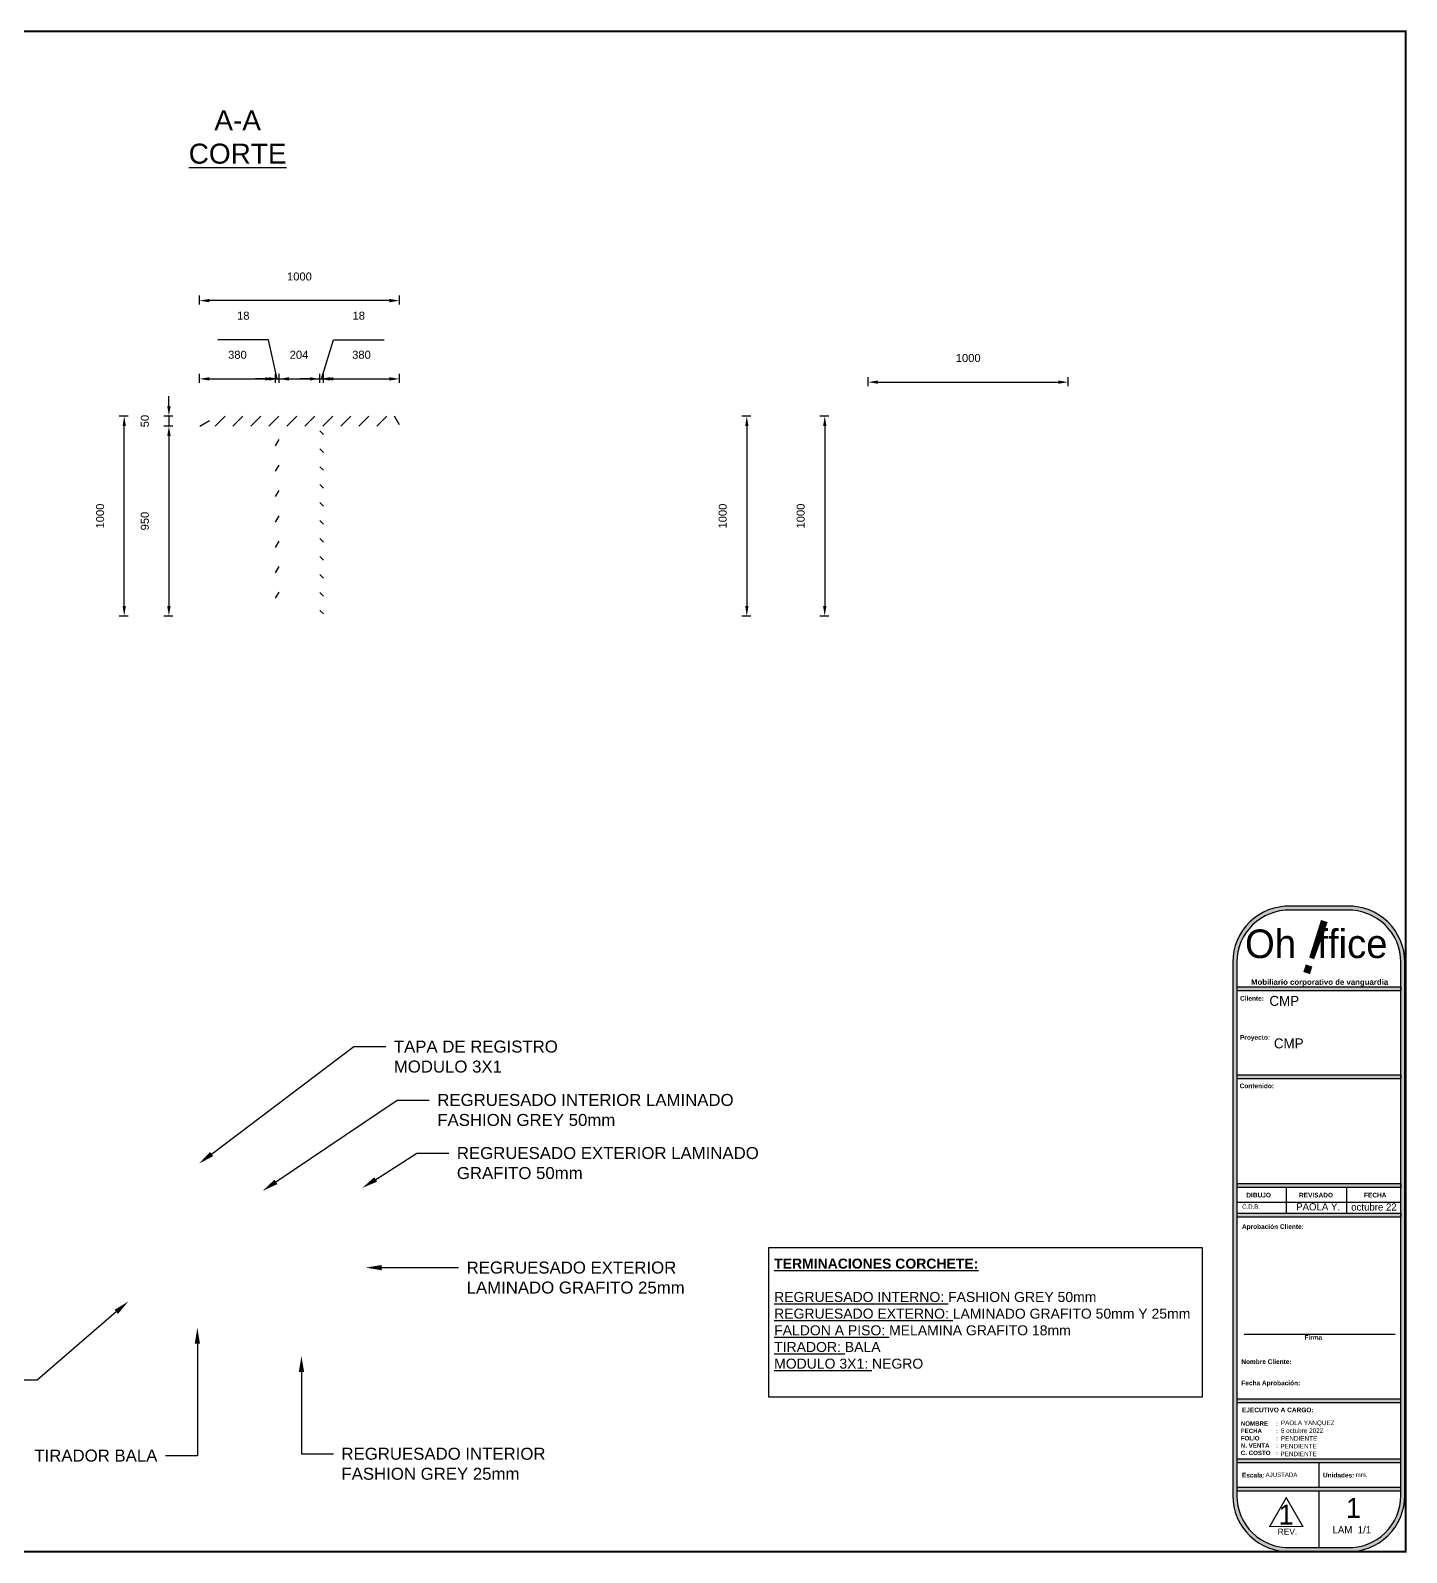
# Paper-space layout 'FFTT' of a CAD drawing. Header units: millimetres. Extents: x 304 to 1470, y -423 to 376.
# Drawn here: x 513.9 to 857.7, y -4.5 to 376 of the extents above; entities that cross this region are included whole.
import ezdxf
from ezdxf import colors
from ezdxf.entities.mleader import LeaderData, LeaderLine
from ezdxf.enums import TextEntityAlignment as Align
from ezdxf.math import Vec2, Vec3

# ---------------------------------------------------------------- set-up
doc = ezdxf.new("R2010")
doc.units = ezdxf.units.MM
doc.layers.add('MD_Annotation', color=7, linetype='Continuous', lineweight=25)
doc.layers.add('MD_Hatching', color=7, linetype='Continuous', lineweight=25)
doc.layers.add('OH!-Furniture', color=7, linetype='Continuous')
doc.layers.add('OH!-VIÑETA', color=7, linetype='Continuous')
doc.styles.add('Inter', font='GOTHIC.TTF')
doc.styles.get("Standard").update_dxf_attribs({"font": 'arial.ttf'})
doc.dimstyles.new('OH-Layout', dxfattribs={"dimtxt": 2, "dimasz": 2.5, "dimexe": 1.25, "dimexo": 0.625, "dimgap": 5, "dimtad": 1, "dimdec": 0, "dimtxsty": 'Standard', "dimcen": 2.5, "dimclrd": 256, "dimclre": 8, "dimclrt": 256, "dimadec": 0, "dimazin": 0, "dimtfac": 1, "dimtdec": 0, "dimtmove": 0, "dimatfit": 3, "dimfxl": 1, "dimfxlon": 1, "dimarcsym": 0})

# ---------------------------------------------------------------- blocks, each defined once
blk = doc.blocks.new('FFTT')
at = {"layer": 'OH!-VIÑETA', "true_color": 0xb3b3b3}
h = blk.add_hatch(color=253, dxfattribs=at)
h.dxf.hatch_style = 1
edge = h.paths.add_edge_path(flags=16)
edge.add_line((856.3, 35.67), (856.3, 143.09))
edge.add_arc((843.3, 143.09), 13, 360, 451.7833)
edge.add_line((842.9, 156.08), (828.71, 156.08))
edge.add_arc((828.3, 143.09), 13, 88.2167, 180)
edge.add_line((815.3, 143.09), (815.3, 35.67))
edge.add_line((815.3, 35.67), (815.3, 9.76))
edge.add_arc((828.3, 9.76), 13, 180, 271.7833)
edge.add_line((828.71, -3.24), (842.9, -3.24))
edge.add_arc((843.3, 9.76), 13, 268.2167, 360)
edge.add_line((856.3, 9.76), (856.3, 35.67))
edge = h.paths.add_edge_path()
edge.add_line((857.3, 35.67), (857.3, 143.09))
edge.add_arc((843.3, 143.09), 14, 0, 91.7185)
edge.add_line((842.88, 157.08), (828.72, 157.08))
edge.add_arc((828.3, 143.09), 14, 88.2815, 180)
edge.add_line((814.3, 143.09), (814.3, 35.67))
edge.add_line((814.3, 35.67), (814.3, 9.76))
edge.add_arc((828.3, 9.76), 14, 180, 271.7185)
edge.add_line((828.72, -4.24), (842.88, -4.24))
edge.add_arc((843.3, 9.76), 14, 268.2815, 360)
edge.add_line((857.3, 9.76), (857.3, 35.67))
h = blk.add_hatch(color=253, dxfattribs=at)
h.dxf.hatch_style = 1
h.paths.add_polyline_path([(856.3, 135.89), (856.3, 136.89), (815.3, 136.89), (815.3, 135.89)])
h = blk.add_hatch(color=253, dxfattribs=at)
h.dxf.hatch_style = 1
h.paths.add_polyline_path([(856.3, 113.89), (856.3, 114.89), (815.3, 114.89), (815.3, 113.89)])
h = blk.add_hatch(color=253, dxfattribs=at)
h.dxf.hatch_style = 1
h.paths.add_polyline_path([(856.3, 86.79), (856.3, 87.79), (815.3, 87.79), (815.3, 86.79)])
h = blk.add_hatch(color=253, dxfattribs=at)
h.dxf.hatch_style = 1
h.paths.add_polyline_path([(815.3, 80.35), (815.3, 79.35), (856.3, 79.35), (856.3, 80.35)])
h = blk.add_hatch(color=253, dxfattribs=at)
h.dxf.hatch_style = 1
h.paths.add_polyline_path([(815.3, 33.92), (815.3, 32.92), (856.3, 32.92), (856.3, 33.92)])
h = blk.add_hatch(color=253, dxfattribs=at)
h.dxf.hatch_style = 1
h.paths.add_polyline_path([(815.3, 18.92), (815.3, 17.92), (856.3, 17.92), (856.3, 18.92)])
h = blk.add_hatch(color=253, dxfattribs=at)
h.dxf.hatch_style = 1
h.paths.add_polyline_path([(815.3, 11.85), (815.3, 10.85), (856.3, 10.85), (856.3, 11.85)])
at = {"layer": 'OH!-VIÑETA', "color": 8}
for p, q in [((827.74, 80.35), (827.74, 86.79)), ((842.77, 80.35), (842.77, 86.79)), ((815.3, 83.14), (856.3, 83.14)), ((817.12, 50.07), (854.88, 50.07)), ((815.3, 33.92), (856.3, 33.92)), ((815.3, 18.92), (856.3, 18.92)), ((835.8, 17.92), (835.8, 11.85)), ((835.8, 10.85), (835.8, -3.24))]:
    blk.add_line(p, q, dxfattribs=at)
for points, const_width in [([(303.81, -4.24), (857.48, -4.24), (857.48, 375.76), (303.81, 375.76)], 0.5), ([(827.67, 9.21), (831.82, 2.02), (823.53, 2.02)], 0.327)]:
    blk.add_lwpolyline(points, close=True, dxfattribs=dict(at, const_width=const_width))
for points in [[(857.3, 35.67), (857.3, 143.09, 0.423026), (842.88, 157.08), (828.72, 157.08, 0.423026), (814.3, 143.09), (814.3, 35.67), (814.3, 9.76, 0.423026), (828.72, -4.24), (842.88, -4.24, 0.423026), (857.3, 9.76)], [(856.3, 35.67), (856.3, 143.09, 0.42336), (842.9, 156.08), (828.71, 156.08, 0.42336), (815.3, 143.09), (815.3, 35.67), (815.3, 9.76, 0.42336), (828.71, -3.24), (842.9, -3.24, 0.42336), (856.3, 9.76)]]:
    blk.add_lwpolyline(points, format="xyb", close=True, dxfattribs=at)
for points in [[(815.3, 136.89), (856.3, 136.89), (856.3, 135.89), (815.3, 135.89)], [(815.3, 114.89), (856.3, 114.89), (856.3, 113.89), (815.3, 113.89)], [(815.3, 87.79), (856.3, 87.79), (856.3, 86.79), (815.3, 86.79)], [(815.3, 80.35), (856.3, 80.35), (856.3, 79.35), (815.3, 79.35)], [(815.3, 33.92), (856.3, 33.92)], [(856.3, 32.92), (815.3, 32.92)], [(815.3, 18.92), (856.3, 18.92)], [(856.3, 17.92), (815.3, 17.92)], [(815.3, 11.85), (856.3, 11.85)], [(856.3, 10.85), (815.3, 10.85)]]:
    blk.add_lwpolyline(points, dxfattribs=at)
at = {"style": 'Inter'}
for tag, p, height in [('CLIENTE', (823.46, 132.17), 2.5), ('PROYECTO', (824.58, 121.54), 2.5), ('DISEÑADOR', (816.64, 81.44), 1.1), ('FECHA-APROVACION', (826.32, 25.41), 1.15), ('FOLIO-DISEÑO', (826.32, 23.47), 1.15), ('CENTRO-COSTO', (826.2, 19.59), 1.15), ('NOTA-VENTA', (826.2, 21.53), 1.15), ('ESCALA', (822.51, 14.4), 1.1), ('UNIDAD', (845, 14.4), 1.1)]:
    blk.add_attdef(tag, p, '', height=height, dxfattribs=at)
blk.add_attdef('REVISADO', text='', height=1.8, dxfattribs=at).set_placement((835.63, 81.04), align=Align.CENTER)
for tag, height, p in [('FECHA', 1.8, (849.58, 81.9)), ('1/1', 5, (844.46, 6.68)), ('1', 5, (827.63, 5)), ('LAMINA', 1.8, (844.06, 1.21))]:
    blk.add_attdef(tag, text='', height=height, dxfattribs=at).set_placement(p, align=Align.MIDDLE_CENTER)
at = {"style": 'Inter', "flags": 4}
blk.add_attdef('JEFE-PROYECTO', (826.32, 27.36), '', height=1.15, dxfattribs=at)
at = {"layer": 'OH!-VIÑETA', "color": 150, "insert": (834.76, 154.2), "char_height": 13.728, "attachment_point": 1, "rotation": 341.3166}
blk.add_mtext_dynamic_manual_height_columns('{\\fBaskerville Old Face|b0|i0|c0|p18;!}', width=19.7442, gutter_width=12.5, heights=[0], dxfattribs=at)
at = {"layer": 'OH!-VIÑETA', "color": 150, "insert": (817.37, 151.27), "char_height": 7.15, "attachment_point": 1}
blk.add_mtext_dynamic_manual_height_columns('{\\fBaskerville Old Face|b0|i0|c0|p18;Oh  ffice}', width=53.9578, gutter_width=12.5, heights=[0], dxfattribs=at)
at = {"layer": 'OH!-VIÑETA', "insert": (818.86, 138.83), "char_height": 1.3972, "width": 100.5902, "attachment_point": 1, "style": 'Inter'}
blk.add_mtext('{\\fArial|b1|i0|c0|p34;Mobiliario corporativo de vanguardia}', dxfattribs=at)
at = {"layer": 'OH!-VIÑETA', "color": 8, "width": 83.8251, "attachment_point": 1, "style": 'Inter'}
for s, insert, char_height in [('{\\fArial|b1|i0|c0|p34;Cliente:}', (816.12, 134.62), 1.1643), ('{\\fArial|b1|i0|c0|p34;Proyecto:}', (816.12, 124.86), 1.1643), ('{\\fArial|b1|i0|c0|p34;Contenido:}', (816.03, 112.75), 1.1643), ('{\\fArial|b1|i0|c0|p34;DIBUJO}', (817.7, 85.44), 1.1643), ('{\\fArial|b1|i0|c0|p34;REVISADO}', (830.86, 85.44), 1.1643), ('{\\fArial|b1|i0|c0|p34;FECHA}', (847.09, 85.44), 1.1643), ('{\\fArial|b1|i0|c0|p34;Aprobación Cliente:}', (816.6, 77.58), 1.1643), ('{\\fArial|b1|i0|c0|p34;Firma}', (832.22, 49.86), 1.1643), ('{\\fArial|b1|i0|c0|p34;Nombre Cliente:}', (816.44, 43.81), 1.1643), ('{\\fArial|b1|i0|c0|p34;Fecha Aprobación:}', (816.44, 38.47), 1.1643), ('{\\fArial|b1|i0|c0|p34;EJECUTIVO A CARGO:}', (816.6, 31.74), 1.1643), ('{\\fArial|b1|i0|c0|p34;NOMBRE^I:\\PFECHA^I:\\PFOLIO^I:\\PN. VENTA^I:\\PC. COSTO^I:}', (816.31, 28.3), 1.1), ('{\\fArial|b1|i0|c0|p34;Escala:}', (816.6, 15.44), 1.1643), ('{\\fArial|b1|i0|c0|p34;Unidades:}', (836.82, 15.44), 1.1643)]:
    blk.add_mtext(s, dxfattribs=dict(at, insert=insert, char_height=char_height))
at = {"layer": 'OH!-VIÑETA', "color": 8, "insert": (830.42, 1.47), "char_height": 1.5, "width": 4.0766, "attachment_point": 3}
blk.add_mtext('{\\fArial|b0|i0|c0|p34;REV.}', dxfattribs=at)
blk = doc.blocks.new('*D31')
at = {"layer": 'Defpoints', "color": 0, "transparency": 16777216}
for p in [(724.09, 279.61), (692.87, 229.61), (770.69, 229.61)]:
    blk.add_point(p, dxfattribs=at)
at = {"layer": 'OH!-Furniture', "color": 8, "lineweight": -2, "transparency": 16777216}
for p, q in [((693.87, 279.61), (691.62, 279.61)), ((693.87, 229.61), (691.62, 229.61))]:
    blk.add_line(p, q, dxfattribs=at)
at = {"layer": 'OH!-Furniture', "lineweight": -2, "transparency": 16777216}
blk.add_line((692.87, 277.11), (692.87, 232.11), dxfattribs=at)
at = {"layer": 'OH!-Furniture', "transparency": 16777216}
for points in [[(692.46, 277.11), (693.29, 277.11), (692.87, 279.61)], [(692.46, 232.11), (693.29, 232.11), (692.87, 229.61)]]:
    blk.add_solid(points, dxfattribs=at)
at = {"layer": 'OH!-Furniture', "transparency": 16777216, "insert": (686.85, 254.61), "char_height": 2, "attachment_point": 5, "rotation": 90}
blk.add_mtext('1000', dxfattribs=at)
blk = doc.blocks.new('*D32')
at = {"layer": 'Defpoints', "color": 0, "transparency": 16777216}
for p in [(740.44, 279.61), (712.35, 229.61), (770.69, 229.61)]:
    blk.add_point(p, dxfattribs=at)
at = {"layer": 'OH!-Furniture', "color": 8, "lineweight": -2, "transparency": 16777216}
for p, q in [((713.35, 279.61), (711.1, 279.61)), ((713.35, 229.61), (711.1, 229.61))]:
    blk.add_line(p, q, dxfattribs=at)
at = {"layer": 'OH!-Furniture', "lineweight": -2, "transparency": 16777216}
blk.add_line((712.35, 277.11), (712.35, 232.11), dxfattribs=at)
at = {"layer": 'OH!-Furniture', "transparency": 16777216}
for points in [[(711.93, 277.11), (712.77, 277.11), (712.35, 279.61)], [(711.93, 232.11), (712.77, 232.11), (712.35, 229.61)]]:
    blk.add_solid(points, dxfattribs=at)
at = {"layer": 'OH!-Furniture', "transparency": 16777216, "insert": (706.33, 254.61), "char_height": 2, "attachment_point": 5, "rotation": 90}
blk.add_mtext('1000', dxfattribs=at)
blk = doc.blocks.new('*D35')
at = {"layer": 'Defpoints', "color": 0, "transparency": 16777216}
for p in [(575.08, 288.9), (556.08, 277.11), (575.08, 277.11)]:
    blk.add_point(p, dxfattribs=at)
at = {"layer": 'OH!-Furniture', "color": 8, "lineweight": -2, "transparency": 16777216}
for p, q in [((556.08, 287.9), (556.08, 290.15)), ((575.08, 287.9), (575.08, 290.15))]:
    blk.add_line(p, q, dxfattribs=at)
at = {"layer": 'OH!-Furniture', "lineweight": -2, "transparency": 16777216}
blk.add_line((558.58, 288.9), (572.58, 288.9), dxfattribs=at)
at = {"layer": 'OH!-Furniture', "transparency": 16777216}
for points in [[(558.58, 289.32), (558.58, 288.49), (556.08, 288.9)], [(572.58, 289.32), (572.58, 288.49), (575.08, 288.9)]]:
    blk.add_solid(points, dxfattribs=at)
at = {"layer": 'OH!-Furniture', "transparency": 16777216, "insert": (565.58, 294.92), "char_height": 2, "attachment_point": 5}
blk.add_mtext('380', dxfattribs=at)
blk = doc.blocks.new('*D36')
at = {"layer": 'Defpoints', "color": 0, "transparency": 16777216}
for p in [(575.98, 288.9), (575.08, 277.11), (575.98, 277.11)]:
    blk.add_point(p, dxfattribs=at)
at = {"layer": 'OH!-Furniture', "lineweight": -2, "transparency": 16777216}
for p, q in [((573.39, 298.67), (560.71, 298.67)), ((575.53, 288.9), (573.39, 298.67)), ((572.58, 288.9), (570.08, 288.9)), ((575.08, 288.9), (575.98, 288.9)), ((575.08, 288.9), (575.98, 288.9)), ((578.48, 288.9), (580.98, 288.9))]:
    blk.add_line(p, q, dxfattribs=at)
at = {"layer": 'OH!-Furniture', "color": 8, "lineweight": -2, "transparency": 16777216}
for p, q in [((575.08, 287.9), (575.08, 290.15)), ((575.98, 287.9), (575.98, 290.15))]:
    blk.add_line(p, q, dxfattribs=at)
at = {"layer": 'OH!-Furniture', "transparency": 16777216}
for points in [[(572.58, 289.32), (572.58, 288.49), (575.08, 288.9)], [(578.48, 289.32), (578.48, 288.49), (575.98, 288.9)]]:
    blk.add_solid(points, dxfattribs=at)
at = {"layer": 'OH!-Furniture', "transparency": 16777216, "insert": (567.05, 304.69), "char_height": 2, "attachment_point": 5}
blk.add_mtext('18', dxfattribs=at)
blk = doc.blocks.new('*D37')
at = {"layer": 'Defpoints', "color": 0, "transparency": 16777216}
for p in [(586.18, 288.9), (575.98, 277.11), (586.18, 277.11)]:
    blk.add_point(p, dxfattribs=at)
at = {"layer": 'OH!-Furniture', "color": 8, "lineweight": -2, "transparency": 16777216}
for p, q in [((575.98, 287.9), (575.98, 290.15)), ((586.18, 287.9), (586.18, 290.15))]:
    blk.add_line(p, q, dxfattribs=at)
at = {"layer": 'OH!-Furniture', "lineweight": -2, "transparency": 16777216}
for p, q in [((573.48, 288.9), (570.98, 288.9)), ((575.98, 288.9), (586.18, 288.9)), ((588.68, 288.9), (591.18, 288.9))]:
    blk.add_line(p, q, dxfattribs=at)
at = {"layer": 'OH!-Furniture', "transparency": 16777216}
for points in [[(573.48, 289.32), (573.48, 288.49), (575.98, 288.9)], [(588.68, 289.32), (588.68, 288.49), (586.18, 288.9)]]:
    blk.add_solid(points, dxfattribs=at)
at = {"layer": 'OH!-Furniture', "transparency": 16777216, "insert": (580.98, 294.92), "char_height": 2, "attachment_point": 5}
blk.add_mtext('204', dxfattribs=at)
blk = doc.blocks.new('*D38')
at = {"layer": 'Defpoints', "color": 0, "transparency": 16777216}
for p in [(587.08, 288.9), (586.18, 277.11), (587.08, 277.11)]:
    blk.add_point(p, dxfattribs=at)
at = {"layer": 'OH!-Furniture', "lineweight": -2, "transparency": 16777216}
for p, q in [((586.63, 288.9), (589.56, 298.67)), ((589.56, 298.67), (602.24, 298.67)), ((583.68, 288.9), (581.18, 288.9)), ((586.18, 288.9), (587.08, 288.9)), ((586.18, 288.9), (587.08, 288.9)), ((589.58, 288.9), (592.08, 288.9))]:
    blk.add_line(p, q, dxfattribs=at)
at = {"layer": 'OH!-Furniture', "color": 8, "lineweight": -2, "transparency": 16777216}
for p, q in [((586.18, 287.9), (586.18, 290.15)), ((587.08, 287.9), (587.08, 290.15))]:
    blk.add_line(p, q, dxfattribs=at)
at = {"layer": 'OH!-Furniture', "transparency": 16777216}
for points in [[(583.68, 289.32), (583.68, 288.49), (586.18, 288.9)], [(589.58, 289.32), (589.58, 288.49), (587.08, 288.9)]]:
    blk.add_solid(points, dxfattribs=at)
at = {"layer": 'OH!-Furniture', "transparency": 16777216, "insert": (595.9, 304.69), "char_height": 2, "attachment_point": 5}
blk.add_mtext('18', dxfattribs=at)
blk = doc.blocks.new('*D39')
at = {"layer": 'Defpoints', "color": 0, "transparency": 16777216}
for p in [(606.08, 288.9), (587.08, 277.11), (606.08, 277.11)]:
    blk.add_point(p, dxfattribs=at)
at = {"layer": 'OH!-Furniture', "color": 8, "lineweight": -2, "transparency": 16777216}
for p, q in [((587.08, 287.9), (587.08, 290.15)), ((606.08, 287.9), (606.08, 290.15))]:
    blk.add_line(p, q, dxfattribs=at)
at = {"layer": 'OH!-Furniture', "lineweight": -2, "transparency": 16777216}
blk.add_line((589.58, 288.9), (603.58, 288.9), dxfattribs=at)
at = {"layer": 'OH!-Furniture', "transparency": 16777216}
for points in [[(589.58, 289.32), (589.58, 288.49), (587.08, 288.9)], [(603.58, 289.32), (603.58, 288.49), (606.08, 288.9)]]:
    blk.add_solid(points, dxfattribs=at)
at = {"layer": 'OH!-Furniture', "transparency": 16777216, "insert": (596.58, 294.92), "char_height": 2, "attachment_point": 5}
blk.add_mtext('380', dxfattribs=at)
blk = doc.blocks.new('*D40')
at = {"layer": 'Defpoints', "color": 0, "transparency": 16777216}
for p in [(556.08, 308.47), (556.08, 279.61), (606.08, 279.61)]:
    blk.add_point(p, dxfattribs=at)
at = {"layer": 'OH!-Furniture', "color": 8, "lineweight": -2, "transparency": 16777216}
for p, q in [((556.08, 307.47), (556.08, 309.72)), ((606.08, 307.47), (606.08, 309.72))]:
    blk.add_line(p, q, dxfattribs=at)
at = {"layer": 'OH!-Furniture', "lineweight": -2, "transparency": 16777216}
blk.add_line((603.58, 308.47), (558.58, 308.47), dxfattribs=at)
at = {"layer": 'OH!-Furniture', "transparency": 16777216}
for points in [[(558.58, 308.89), (558.58, 308.05), (556.08, 308.47)], [(603.58, 308.89), (603.58, 308.05), (606.08, 308.47)]]:
    blk.add_solid(points, dxfattribs=at)
at = {"layer": 'OH!-Furniture', "transparency": 16777216, "insert": (581.08, 314.49), "char_height": 2, "attachment_point": 5}
blk.add_mtext('1000', dxfattribs=at)
blk = doc.blocks.new('*D41')
at = {"layer": 'Defpoints', "color": 0, "transparency": 16777216}
for p in [(556.08, 279.61), (548.47, 277.11), (556.08, 277.11)]:
    blk.add_point(p, dxfattribs=at)
at = {"layer": 'OH!-Furniture', "lineweight": -2, "transparency": 16777216}
for p, q in [((548.47, 282.11), (548.47, 284.61)), ((548.47, 279.61), (548.47, 277.11)), ((548.47, 274.61), (548.47, 272.11))]:
    blk.add_line(p, q, dxfattribs=at)
at = {"layer": 'OH!-Furniture', "color": 8, "lineweight": -2, "transparency": 16777216}
for p, q in [((549.47, 279.61), (547.22, 279.61)), ((549.47, 277.11), (547.22, 277.11))]:
    blk.add_line(p, q, dxfattribs=at)
at = {"layer": 'OH!-Furniture', "transparency": 16777216}
for points in [[(548.05, 282.11), (548.89, 282.11), (548.47, 279.61)], [(548.05, 274.61), (548.89, 274.61), (548.47, 277.11)]]:
    blk.add_solid(points, dxfattribs=at)
at = {"layer": 'OH!-Furniture', "transparency": 16777216, "insert": (542.45, 278.36), "char_height": 2, "attachment_point": 5, "rotation": 90}
blk.add_mtext('50', dxfattribs=at)
blk = doc.blocks.new('*D42')
at = {"layer": 'Defpoints', "color": 0, "transparency": 16777216}
for p in [(556.08, 277.11), (548.47, 229.61), (575.08, 229.61)]:
    blk.add_point(p, dxfattribs=at)
at = {"layer": 'OH!-Furniture', "color": 8, "lineweight": -2, "transparency": 16777216}
for p, q in [((549.47, 277.11), (547.22, 277.11)), ((549.47, 229.61), (547.22, 229.61))]:
    blk.add_line(p, q, dxfattribs=at)
at = {"layer": 'OH!-Furniture', "lineweight": -2, "transparency": 16777216}
blk.add_line((548.47, 274.61), (548.47, 232.11), dxfattribs=at)
at = {"layer": 'OH!-Furniture', "transparency": 16777216}
for points in [[(548.05, 274.61), (548.89, 274.61), (548.47, 277.11)], [(548.05, 232.11), (548.89, 232.11), (548.47, 229.61)]]:
    blk.add_solid(points, dxfattribs=at)
at = {"layer": 'OH!-Furniture', "transparency": 16777216, "insert": (542.45, 253.36), "char_height": 2, "attachment_point": 5, "rotation": 90}
blk.add_mtext('950', dxfattribs=at)
blk = doc.blocks.new('*D43')
at = {"layer": 'Defpoints', "color": 0, "transparency": 16777216}
for p in [(537.3, 279.61), (556.08, 279.61), (556.08, 229.61)]:
    blk.add_point(p, dxfattribs=at)
at = {"layer": 'OH!-Furniture', "color": 8, "lineweight": -2, "transparency": 16777216}
for p, q in [((538.3, 279.61), (536.05, 279.61)), ((538.3, 229.61), (536.05, 229.61))]:
    blk.add_line(p, q, dxfattribs=at)
at = {"layer": 'OH!-Furniture', "lineweight": -2, "transparency": 16777216}
blk.add_line((537.3, 232.11), (537.3, 277.11), dxfattribs=at)
at = {"layer": 'OH!-Furniture', "transparency": 16777216}
for points in [[(536.88, 277.11), (537.71, 277.11), (537.3, 279.61)], [(536.88, 232.11), (537.71, 232.11), (537.3, 229.61)]]:
    blk.add_solid(points, dxfattribs=at)
at = {"layer": 'OH!-Furniture', "transparency": 16777216, "insert": (531.28, 254.61), "char_height": 2, "attachment_point": 5, "rotation": 90}
blk.add_mtext('1000', dxfattribs=at)
blk = doc.blocks.new('*D105')
at = {"layer": 'Defpoints', "color": 0, "transparency": 16777216}
for p in [(773.19, 288.09), (723.19, 279.61), (773.19, 279.61)]:
    blk.add_point(p, dxfattribs=at)
at = {"layer": 'OH!-Furniture', "color": 8, "lineweight": -2, "transparency": 16777216}
for p, q in [((723.19, 287.09), (723.19, 289.34)), ((773.19, 287.09), (773.19, 289.34))]:
    blk.add_line(p, q, dxfattribs=at)
at = {"layer": 'OH!-Furniture', "lineweight": -2, "transparency": 16777216}
blk.add_line((725.69, 288.09), (770.69, 288.09), dxfattribs=at)
at = {"layer": 'OH!-Furniture', "transparency": 16777216}
for points in [[(725.69, 288.51), (725.69, 287.67), (723.19, 288.09)], [(770.69, 288.51), (770.69, 287.67), (773.19, 288.09)]]:
    blk.add_solid(points, dxfattribs=at)
at = {"layer": 'OH!-Furniture', "transparency": 16777216, "insert": (748.19, 294.11), "char_height": 2, "attachment_point": 5}
blk.add_mtext('1000', dxfattribs=at)

psp = doc.layouts.new('FFTT')

# ---------------------------------------------------------------- hatches: boundary and pattern name
at = {"layer": 'MD_Hatching'}
h = psp.add_hatch(dxfattribs=at)
h.set_pattern_fill('ANSI31', color=256, angle=-15, style=0)
h.paths.add_polyline_path([(556.077, 279.606), (556.077, 277.106), (558.577, 277.106), (558.577, 279.606)], flags=0)
h = psp.add_hatch(dxfattribs=at)
h.set_pattern_fill('ANSI31', color=256, style=0)
h.paths.add_polyline_path([(603.577, 277.106), (603.577, 279.606), (558.577, 279.606), (558.577, 277.106), (575.077, 277.106), (575.977, 277.106), (586.177, 277.106), (587.077, 277.106)], flags=0)
h = psp.add_hatch(dxfattribs=at)
h.set_pattern_fill('ANSI31', color=256, angle=75, style=0)
h.paths.add_polyline_path([(603.577, 279.606), (603.577, 277.106), (606.077, 277.106), (606.077, 279.606)], flags=0)
h = psp.add_hatch(dxfattribs=at)
h.set_pattern_fill('ANSI31', color=256, angle=15, style=0)
h.paths.add_polyline_path([(575.077, 277.106), (575.077, 229.606), (575.977, 229.606), (575.977, 277.106)], flags=0)
h = psp.add_hatch(dxfattribs=at)
h.set_pattern_fill('ANSI31', color=256, angle=90, style=0)
h.paths.add_polyline_path([(586.177, 229.606), (587.077, 229.606), (587.077, 277.106), (586.177, 277.106)], flags=0)

# ---------------------------------------------------------------- linework, layer by layer
at = {"layer": 'OH!-Furniture'}
psp.add_lwpolyline([(698.354, 71.803), (806.656, 71.803), (806.656, 34.316), (698.354, 34.316)], close=True, dxfattribs=at)

# ---------------------------------------------------------------- block references
ref = psp.add_blockref('FFTT', (0, 0), dxfattribs=at)
ref.add_attrib('CLIENTE', 'CMP', (823.459, 132.165), dxfattribs={"layer": '0', "height": 2.5, "style": 'Inter'})
ref.add_attrib('PROYECTO', 'CMP', (824.58, 121.538), dxfattribs={"layer": '0', "height": 2.5, "style": 'Inter'})
ref.add_attrib('FECHA', 'octubre 22', dxfattribs={"layer": '0', "height": 1.8, "style": 'Inter'}).set_placement((849.582, 81.898), align=Align.MIDDLE_CENTER)
ref.add_attrib('REVISADO', 'PAOLA Y.', dxfattribs={"layer": '0', "height": 1.8, "style": 'Inter'}).set_placement((835.629, 81.045), align=Align.CENTER)
ref.add_attrib('DISEÑADOR', 'C.D.B.', (816.644, 81.441), dxfattribs={"layer": '0', "height": 1.1, "style": 'Inter'})
ref.add_attrib('JEFE-PROYECTO', 'PAOLA YANQUEZ', (826.322, 27.358), dxfattribs={"layer": '0', "height": 1.15, "style": 'Inter'})
ref.add_attrib('FECHA-APROVACION', '6 octubre 2022', (826.322, 25.413), dxfattribs={"layer": '0', "height": 1.15, "style": 'Inter'})
ref.add_attrib('FOLIO-DISEÑO', 'PENDIENTE', (826.322, 23.468), dxfattribs={"layer": '0', "height": 1.15, "style": 'Inter'})
ref.add_attrib('NOTA-VENTA', 'PENDIENTE', (826.203, 21.527), dxfattribs={"layer": '0', "height": 1.15, "style": 'Inter'})
ref.add_attrib('CENTRO-COSTO', 'PENDIENTE', (826.203, 19.587), dxfattribs={"layer": '0', "height": 1.15, "style": 'Inter'})
ref.add_attrib('ESCALA', 'AJUSTADA', (822.508, 14.396), dxfattribs={"layer": '0', "height": 1.1, "style": 'Inter'})
ref.add_attrib('UNIDAD', 'mm.', (844.995, 14.396), dxfattribs={"layer": '0', "height": 1.1, "style": 'Inter'})
ref.add_attrib('1', '1', dxfattribs={"layer": '0', "height": 5, "style": 'Inter'}).set_placement((827.627, 4.997), align=Align.MIDDLE_CENTER)
ref.add_attrib('1/1', '1', dxfattribs={"layer": '0', "height": 5, "style": 'Inter'}).set_placement((844.463, 6.678), align=Align.MIDDLE_CENTER)
ref.add_attrib('LAMINA', 'LAM  1/1', dxfattribs={"layer": '0', "height": 1.8, "style": 'Inter'}).set_placement((844.058, 1.207), align=Align.MIDDLE_CENTER)

# ---------------------------------------------------------------- texts
at = {"layer": 'MD_Annotation', "insert": (565.637, 342.639), "char_height": 5, "width": 26.22442, "attachment_point": 8}
psp.add_mtext('A-A\\P{\\LCORTE}', dxfattribs=at)
at = {"layer": 'OH!-Furniture', "insert": (699.701, 68.985), "char_height": 2.5, "attachment_point": 1}
psp.add_mtext_dynamic_manual_height_columns('{\\fArial|b1|i0|c0|p34;\\LTERMINACIONES CORCHETE:\\P}\\P{\\LREGRUESADO INTERNO:} FASHION GREY 50mm\\P{\\LREGRUESADO EXTERNO:} LAMINADO GRAFITO 50mm Y 25mm\\P{\\LFALDON A PISO:} MELAMINA GRAFITO 18mm\\P{\\LTIRADOR:} BALA\\P{\\LMODULO 3X1:} NEGRO', width=110.12605, gutter_width=12.5, heights=[0], dxfattribs=at)

# ---------------------------------------------------------------- dimensions: what is measured, and where the dimension line sits
at = {"layer": 'OH!-Furniture'}
for base, p1, p2, override, picture, middle in [((556.077, 308.469), (606.077, 279.606), (556.077, 279.606), {"dimlfac": -20}, '*D40', (581.077, 314.49)), ((587.077, 288.902), (586.177, 277.106), (587.077, 277.106), {"dimlfac": -20, "dimtmove": 1}, '*D38', (594.559, 304.694)), ((575.077, 288.902), (556.077, 277.106), (575.077, 277.106), {"dimlfac": -20}, '*D35', (565.577, 294.924)), ((606.077, 288.902), (587.077, 277.106), (606.077, 277.106), {"dimlfac": -20, "dimtmove": 1}, '*D39', (596.577, 294.924)), ((773.191, 288.091), (723.191, 279.606), (773.191, 279.606), {"dimlfac": -20}, '*D105', (748.191, 294.112))]:
    dim = psp.add_linear_dim(base=base, p1=p1, p2=p2, dimstyle='OH-Layout', override=override, dxfattribs=at)
    dim.commit()
    dim.dimension.update_dxf_attribs({"geometry": picture, "text_midpoint": middle})
for base, p1, p2, picture, middle in [((575.977, 288.902), (575.077, 277.106), (575.977, 277.106), '*D36', (568.387, 298.673)), ((586.177, 288.902), (575.977, 277.106), (586.177, 277.106), '*D37', (580.977, 288.902))]:
    dim = psp.add_linear_dim(base=base, p1=p1, p2=p2, dimstyle='OH-Layout', override={"dimlfac": -20, "dimtmove": 1}, dxfattribs=at)
    dim.commit()
    dim.dimension.update_dxf_attribs({"geometry": picture, "text_midpoint": middle, "dimtype": 160})
dim = psp.add_linear_dim(base=(548.471, 277.106), p1=(556.077, 279.606), p2=(556.077, 277.106), angle=90, dimstyle='OH-Layout', override={"dimlfac": -20}, dxfattribs=at)
dim.commit()
dim.dimension.update_dxf_attribs({"geometry": '*D41', "text_midpoint": (548.471, 278.356), "dimtype": 160})
for base, p1, p2, override, picture, middle in [((537.296, 279.606), (556.077, 229.606), (556.077, 279.606), {"dimlfac": -20}, '*D43', (531.275, 254.606)), ((692.872, 229.606), (724.091, 279.606), (770.691, 229.606), {"dimlfac": -20, "dimtmove": 1}, '*D31', (686.851, 254.606)), ((712.35, 229.606), (740.441, 279.606), (770.691, 229.606), {"dimlfac": -20, "dimtmove": 1}, '*D32', (706.329, 254.606)), ((548.471, 229.606), (556.077, 277.106), (575.077, 229.606), {"dimlfac": -20, "dimtmove": 1}, '*D42', (542.45, 253.356))]:
    dim = psp.add_linear_dim(base=base, p1=p1, p2=p2, angle=90, dimstyle='OH-Layout', override=override, dxfattribs=at)
    dim.commit()
    dim.dimension.update_dxf_attribs({"geometry": picture, "text_midpoint": middle})

# ---------------------------------------------------------------- leaders
ml = psp.add_multileader_mtext('Standard', dxfattribs=at)
ml.set_content('TAPA DE REGISTRO\\PMODULO 3X1', color=256)
ml.set_leader_properties()
ml.build(insert=Vec2(0, 0))
ctx = ml.context
ctx.base_point, ctx.char_height, ctx.plane_origin = Vec3(602.665, 121.973), 3, Vec3(555.945, 92.723)
notes = []
notes.append((ctx, [(0, (1, 1, 0), (594.665, 121.973), (1, 0), 8, [(0, [(555.945, 92.723)], 0, [])])]))
ctx.mtext.insert, ctx.mtext.flow_direction = Vec3(604.665, 123.499), 5
ml = psp.add_multileader_mtext('Standard', dxfattribs=at)
ml.set_content('REGRUESADO INTERIOR LAMINADO\\PFASHION GREY 50mm ', color=256)
ml.set_leader_properties()
ml.build(insert=Vec2(0, 0))
ctx = ml.context
ctx.base_point, ctx.char_height, ctx.plane_origin = Vec3(613.532, 108.623), 3, Vec3(587.595, 92.245)
notes.append((ctx, [(0, (1, 1, 0), (605.532, 108.623), (1, 0), 8, [(0, [(571.883, 85.921)], 0, [])])]))
ctx.mtext.insert, ctx.mtext.flow_direction = Vec3(615.532, 110.149), 5
ml = psp.add_multileader_mtext('Standard', dxfattribs=at)
ml.set_content('REGRUESADO EXTERIOR LAMINADO\\PGRAFITO 50mm', color=256)
ml.set_leader_properties()
ml.build(insert=Vec2(0, 0))
ctx = ml.context
ctx.base_point, ctx.char_height, ctx.plane_origin = Vec3(618.421, 95.357), 3, Vec3(596.767, 86.633)
notes.append((ctx, [(0, (1, 1, 0), (610.421, 95.357), (1, 0), 8, [(0, [(596.767, 86.633)], 0, [])])]))
ctx.mtext.insert, ctx.mtext.flow_direction = Vec3(620.421, 96.882), 5
ml = psp.add_multileader_mtext('Standard', dxfattribs=at)
ml.set_content('REGRUESADO EXTERIOR\\PLAMINADO GRAFITO 25mm', color=256)
ml.set_leader_properties()
ml.build(insert=Vec2(0, 0))
ctx = ml.context
ctx.base_point, ctx.char_height, ctx.plane_origin = Vec3(620.857, 66.731), 3, Vec3(597.651, 66.731)
notes.append((ctx, [(0, (1, 1, 0), (612.857, 66.731), (1, 0), 8, [(0, [(597.651, 66.731)], 0, [])])]))
ctx.mtext.insert, ctx.mtext.flow_direction = Vec3(622.857, 68.256), 5
ml = psp.add_multileader_mtext('Standard', dxfattribs=at)
ml.set_content('FALDON A PISO EN\\PMELAMINA GRAFITO 18mm', color=256)
ml.set_leader_properties()
ml.build(insert=Vec2(0, 0))
ctx = ml.context
ctx.base_point, ctx.char_height, ctx.plane_origin = Vec3(449.607, 38.59), 3, Vec3(538.342, 58.291)
ctx.text_align_type = 2
notes.append((ctx, [(0, (1, 1, 0), (515.515, 38.59), (-1, 0), 8, [(0, [(538.342, 58.291)], 0, [])])]))
ctx.mtext.insert, ctx.mtext.alignment, ctx.mtext.flow_direction = Vec3(505.515, 40.116), 3, 5
ml = psp.add_multileader_mtext('Standard', dxfattribs=at)
ml.set_content('TIRADOR BALA', color=256)
ml.set_leader_properties()
ml.build(insert=Vec2(0, 0))
ctx = ml.context
ctx.base_point, ctx.char_height, ctx.plane_origin = Vec3(512.927, 19.723), 3, Vec3(555.576, 51.726)
ctx.text_align_type = 2
notes.append((ctx, [(0, (1, 1, 0), (555.576, 19.723), (-1, 0), 8, [(0, [(555.576, 51.726)], 0, [])])]))
ctx.mtext.insert, ctx.mtext.alignment, ctx.mtext.flow_direction = Vec3(545.576, 21.248), 3, 5
ml = psp.add_multileader_mtext('Standard', dxfattribs=at)
ml.set_content('REGRUESADO INTERIOR\\PFASHION GREY 25mm', color=256)
ml.set_leader_properties()
ml.build(insert=Vec2(0, 0))
ctx = ml.context
ctx.base_point, ctx.char_height, ctx.plane_origin = Vec3(589.578, 20.187), 3, Vec3(581.578, 44.682)
notes.append((ctx, [(0, (1, 1, 0), (581.578, 20.187), (1, 0), 8, [(0, [(581.578, 44.682)], 0, [])])]))
ctx.mtext.insert, ctx.mtext.flow_direction = Vec3(591.578, 21.713), 5
for ctx, leaders in notes:
    for number, flags, end, landing, length, lines in leaders:
        leader = LeaderData()
        leader.index, (leader.has_last_leader_line, leader.has_dogleg_vector, leader.attachment_direction) = number, flags
        leader.last_leader_point, leader.dogleg_vector, leader.dogleg_length = Vec3(end), Vec3(landing), length
        for number, points, colour, breaks in lines:
            line = LeaderLine()
            line.index, line.vertices, line.color, line.breaks = number, Vec3.list(points), colors.encode_raw_color(colour), breaks
            leader.lines.append(line)
        ctx.leaders.append(leader)

doc.saveas('drawing.dxf')
